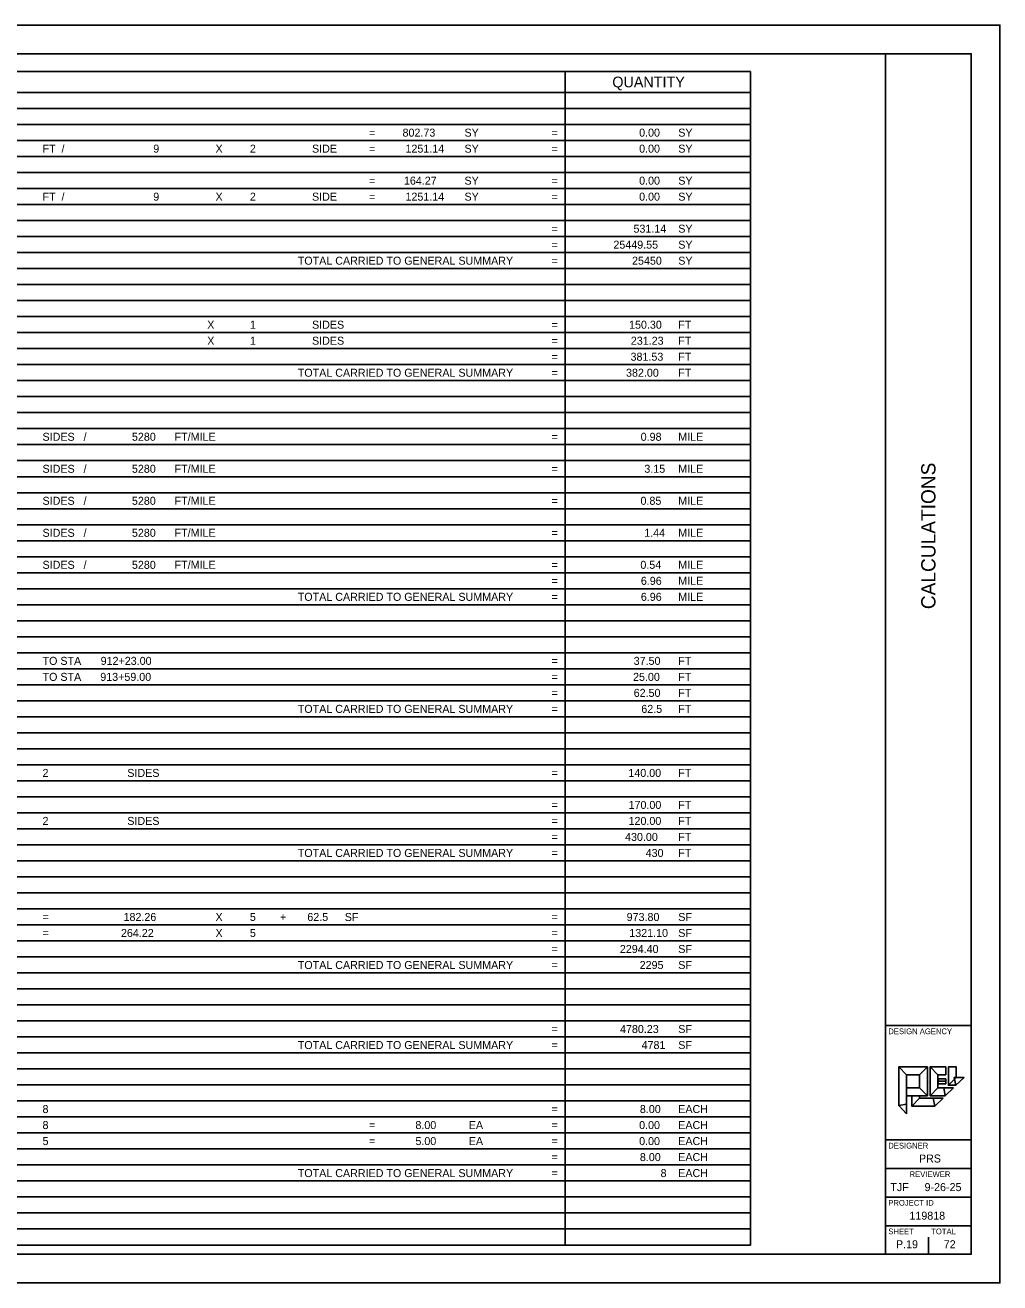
# Model space of a CAD drawing. Extents: x -17 to 17, y -182 to 12.
# Drawn here: x 0.42 to 17.46, y -92.28 to -70.28 of the extents above; entities that cross this region are included whole.
import ezdxf

# ---------------------------------------------------------------- set-up
doc = ezdxf.new("R2010")
doc.units = 0
for name, color, linetype in [('Default', 7, 'Continuous'), ('SH_Border', 7, 'Continuous'), ('SH_Cut_Line', 7, 'Continuous'), ('SH_Data', 7, 'Continuous'), ('SH_Text', 7, 'Continuous')]:
    doc.layers.add(name, color=color, linetype=linetype)

msp = doc.modelspace()

# ---------------------------------------------------------------- linework, layer by layer
at = {"layer": 'Default'}
msp.add_line((16.376, -88.758), (16.513, -88.758), dxfattribs=at)
for points in [[(15.69, -89.183), (15.69, -88.507), (15.828, -88.643), (15.828, -89.155)], [(15.69, -88.507), (16.193, -88.507), (16.056, -88.643), (15.828, -88.643)], [(16.193, -88.507), (16.193, -89.009), (16.056, -88.872), (16.056, -88.643)], [(16.239, -89.009), (16.239, -88.507), (16.376, -88.643), (16.376, -88.872)], [(16.239, -88.507), (16.513, -88.507), (16.513, -88.643), (16.376, -88.643)], [(16.559, -88.827), (16.559, -88.507), (16.696, -88.507), (16.696, -88.689)], [(16.193, -89.009), (15.828, -89.009), (15.828, -88.872), (16.056, -88.872)], [(16.505, -89.009), (16.239, -89.009), (16.376, -88.872), (16.476, -88.872)], [(16.513, -88.717), (16.513, -88.8), (16.378, -88.8), (16.378, -88.717)], [(16.65, -88.872), (16.505, -89.009), (16.476, -88.872)], [(16.688, -88.827), (16.559, -88.827), (16.696, -88.689), (16.66, -88.689)], [(16.833, -88.689), (16.688, -88.827), (16.66, -88.689)], [(15.919, -89.192), (15.919, -89.009), (16.056, -89.009), (16.056, -89.055)], [(16.321, -89.192), (15.919, -89.192), (16.056, -89.055), (16.293, -89.055)], [(16.468, -89.055), (16.321, -89.192), (16.293, -89.055)], [(15.828, -89.329), (15.69, -89.183), (15.828, -89.155)]]:
    msp.add_lwpolyline(points, close=True, dxfattribs=at)
at = {"layer": 'SH_Border'}
for p, q in [((15.458, -91.783), (15.458, -70.783)), ((15.458, -87.783), (16.958, -87.783)), ((15.458, -89.783), (16.958, -89.783)), ((15.458, -90.283), (16.958, -90.283)), ((15.458, -90.783), (16.958, -90.783)), ((15.458, -91.283), (16.958, -91.283))]:
    msp.add_line(p, q, dxfattribs=at)
msp.add_lwpolyline([(-15.042, -70.783), (16.958, -70.783), (16.958, -91.783), (-15.042, -91.783)], close=True, dxfattribs=at)
at = {"layer": 'SH_Cut_Line'}
msp.add_lwpolyline([(-16.542, -92.283), (17.458, -92.283), (17.458, -70.283), (-16.542, -70.283)], close=True, dxfattribs=at)
at = {"layer": 'SH_Data'}
for p, q in [((16.208, -88.783), (16.208, -88.783)), ((16.208, -91.783), (16.208, -91.483)), ((15.833, -91.608), (15.833, -91.608))]:
    msp.add_line(p, q, dxfattribs=at)
at = {"layer": 'SH_Text'}
for p, q in [((-12.58, -71.092), (13.097, -71.092)), ((9.859, -91.621), (9.859, -71.092)), ((13.097, -91.621), (13.097, -71.092)), ((-12.58, -71.461), (13.097, -71.461)), ((-12.58, -71.741), (13.097, -71.741)), ((-12.58, -72.021), (13.097, -72.021)), ((-12.58, -72.301), (13.097, -72.301)), ((-12.58, -72.581), (13.097, -72.581)), ((-12.58, -72.861), (13.097, -72.861)), ((-12.58, -73.141), (13.097, -73.141)), ((-12.58, -73.421), (13.097, -73.421)), ((-12.58, -73.701), (13.097, -73.701)), ((-12.58, -73.981), (13.097, -73.981)), ((-12.58, -74.261), (13.097, -74.261)), ((-12.58, -74.541), (13.097, -74.541)), ((-12.58, -74.821), (13.097, -74.821)), ((-12.58, -75.101), (13.097, -75.101)), ((-12.58, -75.381), (13.097, -75.381)), ((-12.58, -75.661), (13.097, -75.661)), ((-12.58, -75.941), (13.097, -75.941)), ((-12.58, -76.221), (13.097, -76.221)), ((-12.58, -76.501), (13.097, -76.501)), ((-12.58, -76.781), (13.097, -76.781)), ((-12.58, -77.061), (13.097, -77.061)), ((-12.58, -77.341), (13.097, -77.341)), ((-12.58, -77.621), (13.097, -77.621)), ((-12.58, -77.901), (13.097, -77.901)), ((-12.58, -78.181), (13.097, -78.181)), ((-12.58, -78.461), (13.097, -78.461)), ((-12.58, -78.741), (13.097, -78.741)), ((-12.58, -79.021), (13.097, -79.021)), ((-12.58, -79.301), (13.097, -79.301)), ((-12.58, -79.581), (13.097, -79.581)), ((-12.58, -79.861), (13.097, -79.861)), ((-12.58, -80.141), (13.097, -80.141)), ((-12.58, -80.421), (13.097, -80.421)), ((-12.58, -80.701), (13.097, -80.701)), ((-12.58, -80.981), (13.097, -80.981)), ((-12.58, -81.261), (13.097, -81.261)), ((-12.58, -81.541), (13.097, -81.541)), ((-12.58, -81.821), (13.097, -81.821)), ((-12.58, -82.101), (13.097, -82.101)), ((-12.58, -82.381), (13.097, -82.381)), ((-12.58, -82.661), (13.097, -82.661)), ((-12.58, -82.941), (13.097, -82.941)), ((-12.58, -83.221), (13.097, -83.221)), ((-12.58, -83.501), (13.097, -83.501)), ((-12.58, -83.781), (13.097, -83.781)), ((-12.58, -84.061), (13.097, -84.061)), ((-12.58, -84.341), (13.097, -84.341)), ((-12.58, -84.621), (13.097, -84.621)), ((-12.58, -84.901), (13.097, -84.901)), ((-12.58, -85.181), (13.097, -85.181)), ((-12.58, -85.461), (13.097, -85.461)), ((-12.58, -85.741), (13.097, -85.741)), ((-12.58, -86.021), (13.097, -86.021)), ((-12.58, -86.301), (13.097, -86.301)), ((-12.58, -86.581), (13.097, -86.581)), ((-12.58, -86.861), (13.097, -86.861)), ((-12.58, -87.141), (13.097, -87.141)), ((-12.58, -87.421), (13.097, -87.421)), ((-12.58, -87.701), (13.097, -87.701)), ((-12.58, -87.981), (13.097, -87.981)), ((-12.58, -88.261), (13.097, -88.261)), ((-12.58, -88.541), (13.097, -88.541)), ((-12.58, -88.821), (13.097, -88.821)), ((-12.58, -89.101), (13.097, -89.101)), ((-12.58, -89.381), (13.097, -89.381)), ((-12.58, -89.661), (13.097, -89.661)), ((-12.58, -89.941), (13.097, -89.941)), ((-12.58, -90.221), (13.097, -90.221)), ((-12.58, -90.501), (13.097, -90.501)), ((-12.58, -90.781), (13.097, -90.781)), ((-12.58, -91.061), (13.097, -91.061)), ((-12.58, -91.341), (13.097, -91.341)), ((-12.58, -91.621), (13.097, -91.621))]:
    msp.add_line(p, q, dxfattribs=at)

# ---------------------------------------------------------------- texts
at = {"layer": 'SH_Data'}
msp.add_text('CALCULATIONS', height=0.25, rotation=90, dxfattribs=at).set_placement((16.333, -80.499))
for s, height, p in [('DESIGN AGENCY', 0.1, (15.508, -87.933)), ('DESIGNER', 0.1, (15.508, -89.933)), ('PRS', 0.14, (16.044, -90.178)), ('REVIEWER', 0.1, (15.88, -90.433)), ('TJF', 0.14, (15.544, -90.678)), ('9-26-25', 0.14, (16.142, -90.678)), ('PROJECT ID', 0.1, (15.508, -90.933)), ('119818', 0.14, (15.877, -91.178)), ('SHEET', 0.1, (15.508, -91.433)), ('TOTAL', 0.1, (16.258, -91.433)), ('P.19', 0.14, (15.642, -91.678)), ('72', 0.14, (16.477, -91.678))]:
    msp.add_text(s, height=height, dxfattribs=at).set_placement(p)
at = {"layer": 'SH_Text'}
for s, height, p in [('QUANTITY', 0.1875, (10.683, -71.371)), ('=', 0.14, (6.43, -72.233)), ('802.73', 0.14, (7.016, -72.233)), ('SY', 0.14, (8.099, -72.233)), ('=', 0.14, (9.622, -72.233)), ('0.00', 0.14, (11.152, -72.233)), ('SY', 0.14, (11.836, -72.233)), ('FT  /', 0.14, (0.722, -72.513)), ('9', 0.14, (2.658, -72.513)), ('X', 0.14, (3.746, -72.513)), ('2', 0.14, (4.347, -72.513)), ('SIDE', 0.14, (5.433, -72.513)), ('1251.14', 0.14, (7.067, -72.513)), ('SY', 0.14, (8.099, -72.513)), ('0.00', 0.14, (11.152, -72.513)), ('SY', 0.14, (11.836, -72.513)), ('=', 0.14, (6.43, -72.513)), ('=', 0.14, (9.622, -72.513)), ('=', 0.14, (6.43, -73.073)), ('164.27', 0.14, (7.04, -73.073)), ('SY', 0.14, (8.099, -73.073)), ('=', 0.14, (9.622, -73.073)), ('0.00', 0.14, (11.152, -73.073)), ('SY', 0.14, (11.836, -73.073)), ('FT  /', 0.14, (0.722, -73.353)), ('9', 0.14, (2.658, -73.353)), ('X', 0.14, (3.746, -73.353)), ('2', 0.14, (4.347, -73.353)), ('SIDE', 0.14, (5.433, -73.353)), ('=', 0.14, (6.43, -73.353)), ('1251.14', 0.14, (7.067, -73.353)), ('SY', 0.14, (8.099, -73.353)), ('=', 0.14, (9.622, -73.353)), ('0.00', 0.14, (11.152, -73.353)), ('SY', 0.14, (11.836, -73.353)), ('=', 0.14, (9.622, -73.913)), ('531.14', 0.14, (11.053, -73.913)), ('SY', 0.14, (11.836, -73.913)), ('=', 0.14, (9.622, -74.193)), ('25449.55', 0.14, (10.702, -74.193)), ('SY', 0.14, (11.836, -74.193)), ('TOTAL CARRIED TO GENERAL SUMMARY', 0.14, (5.184, -74.473)), ('25450', 0.14, (11.028, -74.473)), ('SY', 0.14, (11.836, -74.473)), ('=', 0.14, (9.622, -74.473)), ('   X', 0.14, (3.445, -75.593)), ('1', 0.14, (4.347, -75.593)), ('SIDES', 0.14, (5.433, -75.593)), ('150.30', 0.14, (10.976, -75.593)), ('FT', 0.14, (11.836, -75.593)), ('=', 0.14, (9.622, -75.593)), ('   X', 0.14, (3.445, -75.873)), ('1', 0.14, (4.347, -75.873)), ('SIDES', 0.14, (5.433, -75.873)), ('=', 0.14, (9.622, -75.873)), ('231.23', 0.14, (11.007, -75.873)), ('FT', 0.14, (11.836, -75.873)), ('=', 0.14, (9.622, -76.153)), ('381.53', 0.14, (11.002, -76.153)), ('FT', 0.14, (11.836, -76.153)), ('TOTAL CARRIED TO GENERAL SUMMARY', 0.14, (5.184, -76.433)), ('=', 0.14, (9.622, -76.433)), ('382.00', 0.14, (10.923, -76.433)), ('FT', 0.14, (11.836, -76.433)), ('SIDES   /', 0.14, (0.722, -77.553)), ('5280', 0.14, (2.285, -77.553)), ('FT/MILE', 0.14, (3.031, -77.553)), ('0.98', 0.14, (11.179, -77.553)), ('MILE', 0.14, (11.836, -77.553)), ('=', 0.14, (9.622, -77.553)), ('SIDES   /', 0.14, (0.722, -78.113)), ('5280', 0.14, (2.285, -78.113)), ('FT/MILE', 0.14, (3.031, -78.113)), ('=', 0.14, (9.622, -78.113)), ('3.15', 0.14, (11.243, -78.113)), ('MILE', 0.14, (11.836, -78.113)), ('SIDES   /', 0.14, (0.722, -78.673)), ('5280', 0.14, (2.285, -78.673)), ('FT/MILE', 0.14, (3.031, -78.673)), ('0.85', 0.14, (11.176, -78.673)), ('MILE', 0.14, (11.836, -78.673)), ('=', 0.14, (9.622, -78.673)), ('SIDES   /', 0.14, (0.722, -79.233)), ('5280', 0.14, (2.285, -79.233)), ('FT/MILE', 0.14, (3.031, -79.233)), ('=', 0.14, (9.622, -79.233)), ('1.44', 0.14, (11.241, -79.233)), ('MILE', 0.14, (11.836, -79.233)), ('SIDES   /', 0.14, (0.722, -79.793)), ('5280', 0.14, (2.285, -79.793)), ('FT/MILE', 0.14, (3.031, -79.793)), ('=', 0.14, (9.622, -79.793)), ('0.54', 0.14, (11.174, -79.793)), ('MILE', 0.14, (11.836, -79.793)), ('=', 0.14, (9.622, -80.073)), ('6.96', 0.14, (11.182, -80.073)), ('MILE', 0.14, (11.836, -80.073)), ('TOTAL CARRIED TO GENERAL SUMMARY', 0.14, (5.184, -80.353)), ('=', 0.14, (9.622, -80.353)), ('6.96', 0.14, (11.182, -80.353)), ('MILE', 0.14, (11.836, -80.353)), ('TO STA', 0.14, (0.722, -81.473)), ('912+23.00', 0.14, (1.738, -81.473)), ('=', 0.14, (9.622, -81.473)), ('37.50', 0.14, (11.057, -81.473)), ('FT', 0.14, (11.836, -81.473)), ('TO STA', 0.14, (0.722, -81.753)), ('913+59.00', 0.14, (1.731, -81.753)), ('25.00', 0.14, (11.046, -81.753)), ('FT', 0.14, (11.836, -81.753)), ('=', 0.14, (9.622, -81.753)), ('=', 0.14, (9.622, -82.033)), ('62.50', 0.14, (11.057, -82.033)), ('FT', 0.14, (11.836, -82.033)), ('TOTAL CARRIED TO GENERAL SUMMARY', 0.14, (5.184, -82.313)), ('=', 0.14, (9.622, -82.313)), ('62.5', 0.14, (11.19, -82.313)), ('FT', 0.14, (11.836, -82.313)), ('2', 0.14, (0.722, -83.433)), ('SIDES', 0.14, (2.204, -83.433)), ('=', 0.14, (9.622, -83.433)), ('140.00', 0.14, (10.964, -83.433)), ('FT', 0.14, (11.836, -83.433)), ('=', 0.14, (9.622, -83.993)), ('170.00', 0.14, (10.967, -83.993)), ('FT', 0.14, (11.836, -83.993)), ('2', 0.14, (0.722, -84.273)), ('SIDES', 0.14, (2.204, -84.273)), ('=', 0.14, (9.622, -84.273)), ('120.00', 0.14, (10.967, -84.273)), ('FT', 0.14, (11.836, -84.273)), ('=', 0.14, (9.622, -84.553)), ('430.00', 0.14, (10.906, -84.553)), ('FT', 0.14, (11.836, -84.553)), ('TOTAL CARRIED TO GENERAL SUMMARY', 0.14, (5.184, -84.833)), ('430', 0.14, (11.266, -84.833)), ('FT', 0.14, (11.836, -84.833)), ('=', 0.14, (9.622, -84.833)), ('=', 0.14, (0.722, -85.953)), ('182.26', 0.14, (2.138, -85.953)), ('X', 0.14, (3.746, -85.953)), ('5', 0.14, (4.347, -85.953)), ('+', 0.14, (4.873, -85.953)), ('62.5', 0.14, (5.351, -85.953)), ('SF', 0.14, (6.005, -85.953)), ('=', 0.14, (9.622, -85.953)), ('973.80', 0.14, (10.934, -85.953)), ('SF', 0.14, (11.836, -85.953)), ('=', 0.14, (0.722, -86.233)), ('264.22', 0.14, (2.093, -86.233)), ('X', 0.14, (3.746, -86.233)), ('5', 0.14, (4.347, -86.233)), ('=', 0.14, (9.622, -86.233)), ('1321.10', 0.14, (10.98, -86.233)), ('SF', 0.14, (11.836, -86.233)), ('=', 0.14, (9.622, -86.513)), ('2294.40', 0.14, (10.815, -86.513)), ('SF', 0.14, (11.836, -86.513)), ('TOTAL CARRIED TO GENERAL SUMMARY', 0.14, (5.184, -86.793)), ('2295', 0.14, (11.161, -86.793)), ('SF', 0.14, (11.836, -86.793)), ('=', 0.14, (9.622, -86.793)), ('4780.23', 0.14, (10.818, -87.913)), ('SF', 0.14, (11.836, -87.913)), ('=', 0.14, (9.622, -87.913)), ('TOTAL CARRIED TO GENERAL SUMMARY', 0.14, (5.184, -88.193)), ('=', 0.14, (9.622, -88.193)), ('4781', 0.14, (11.195, -88.193)), ('SF', 0.14, (11.836, -88.193)), ('8', 0.14, (0.722, -89.313)), ('=', 0.14, (9.622, -89.313)), ('8.00', 0.14, (11.165, -89.313)), ('EACH', 0.14, (11.836, -89.313)), ('8', 0.14, (0.722, -89.593)), ('=', 0.14, (6.43, -89.593)), ('8.00', 0.14, (7.241, -89.593)), ('EA', 0.14, (8.174, -89.593)), ('=', 0.14, (9.622, -89.593)), ('0.00', 0.14, (11.152, -89.593)), ('EACH', 0.14, (11.836, -89.593)), ('5', 0.14, (0.722, -89.873)), ('5.00', 0.14, (7.241, -89.873)), ('EA', 0.14, (8.174, -89.873)), ('0.00', 0.14, (11.152, -89.873)), ('EACH', 0.14, (11.836, -89.873)), ('=', 0.14, (6.43, -89.873)), ('=', 0.14, (9.622, -89.873)), ('=', 0.14, (9.622, -90.153)), ('8.00', 0.14, (11.165, -90.153)), ('EACH', 0.14, (11.836, -90.153)), ('TOTAL CARRIED TO GENERAL SUMMARY', 0.14, (5.184, -90.433)), ('=', 0.14, (9.622, -90.433)), ('8', 0.14, (11.527, -90.433)), ('EACH', 0.14, (11.836, -90.433))]:
    msp.add_text(s, height=height, dxfattribs=at).set_placement(p)

doc.saveas('drawing.dxf')
